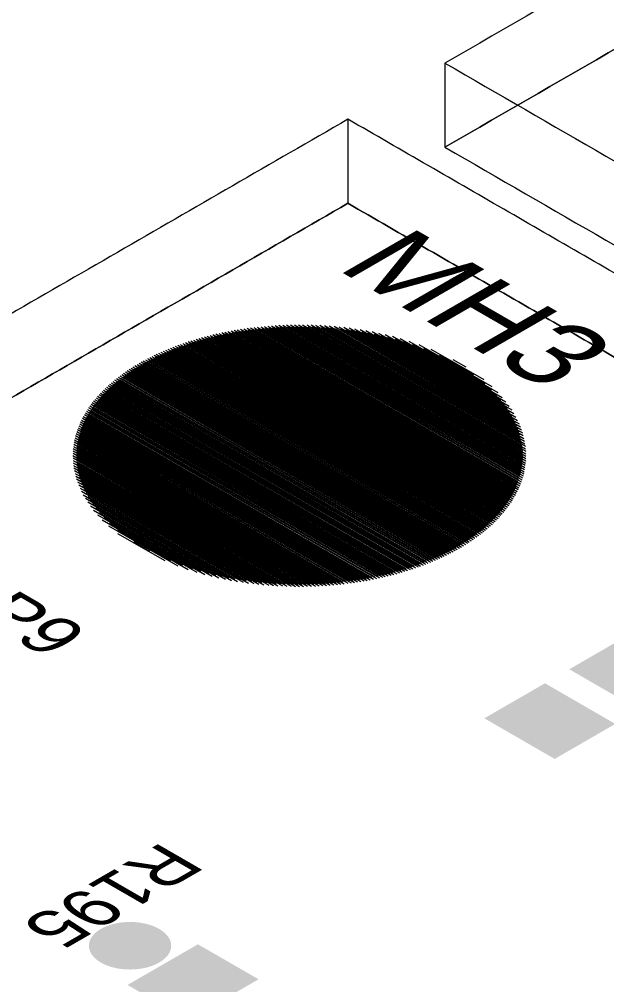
# Model space of a CAD drawing. Header units: millimetres. Extents: x -6 to 177, y -65 to 42.
# Drawn here: x 15.72 to 24.28, y 3.72 to 17.79 of the extents above; entities that cross this region are included whole.
import ezdxf

# ---------------------------------------------------------------- set-up
doc = ezdxf.new("R2010")
doc.units = ezdxf.units.MM
for name, color, linetype, true_color in [('Bottom Layer- Bottom', 7, 'Continuous', 0xffffff), ('Bottom Solder- Bot Mask', 7, 'Continuous', 0xffffff), ('Multi-Layer', 7, 'Continuous', 0xffffff), ('Pad Holes', 7, 'Continuous', 0xffffff), ('Top Layer- Top', 7, 'Continuous', 0xffffff), ('Top Overlay- Top Silk', 7, 'Continuous', 0xffffff), ('Top Paste- Top Paste', 7, 'Continuous', 0xffffff), ('Top Solder- Top Mask', 7, 'Continuous', 0xffffff), ('Via Holes', 7, 'Continuous', 0xffffff)]:
    doc.layers.add(name, color=color, linetype=linetype, true_color=true_color)
doc.styles.add('Arial', font='')
doc.styles.get('Arial').set_extended_font_data('Arial')

# ---------------------------------------------------------------- blocks, each defined once
blk = doc.blocks.new('RES_0805_2012_322')
at = {"layer": 'Top Layer- Top', "linetype": 'Continuous', "lineweight": 18}
for points in [[(17.365, 3.72), (18.32, 4.271), (19.133, 3.802), (18.178, 3.25)], [(18.603, 3.006), (19.557, 3.557), (20.37, 3.087), (19.416, 2.536)]]:
    blk.add_hatch(color=7, dxfattribs=at).paths.add_polyline_path(points, flags=0)
at = {"layer": 'Top Paste- Top Paste', "linetype": 'Continuous', "lineweight": 18}
for points in [[(17.365, 3.72), (18.32, 4.271), (19.133, 3.802), (18.178, 3.25)], [(18.603, 3.006), (19.557, 3.557), (20.37, 3.087), (19.416, 2.536)]]:
    blk.add_hatch(color=7, dxfattribs=at).paths.add_polyline_path(points, flags=0)
at = {"layer": 'Top Solder- Top Mask', "linetype": 'Continuous', "lineweight": 18}
for points in [[(17.294, 3.72), (18.32, 4.312), (19.204, 3.802), (18.178, 3.21)], [(18.532, 3.006), (19.557, 3.597), (20.441, 3.087), (19.416, 2.495)]]:
    blk.add_hatch(color=7, dxfattribs=at).paths.add_polyline_path(points, flags=0)
blk = doc.blocks.new('RES_0805_2012_76')
at = {"layer": 'Top Layer- Top', "linetype": 'Continuous', "lineweight": 18}
for points in [[(24.614, 8.788), (25.569, 8.236), (24.756, 7.767), (23.801, 8.318)], [(23.377, 8.073), (24.332, 7.522), (23.518, 7.052), (22.564, 7.604)]]:
    blk.add_hatch(color=7, dxfattribs=at).paths.add_polyline_path(points, flags=0)
at = {"layer": 'Top Paste- Top Paste', "linetype": 'Continuous', "lineweight": 18}
for points in [[(24.614, 8.788), (25.569, 8.236), (24.756, 7.767), (23.801, 8.318)], [(23.377, 8.073), (24.332, 7.522), (23.518, 7.052), (22.564, 7.604)]]:
    blk.add_hatch(color=7, dxfattribs=at).paths.add_polyline_path(points, flags=0)
at = {"layer": 'Top Solder- Top Mask', "linetype": 'Continuous', "lineweight": 18}
for points in [[(24.614, 8.828), (25.64, 8.236), (24.756, 7.726), (23.731, 8.318)], [(23.377, 8.114), (24.402, 7.522), (23.518, 7.012), (22.493, 7.604)]]:
    blk.add_hatch(color=7, dxfattribs=at).paths.add_polyline_path(points, flags=0)
blk = doc.blocks.new('HATCH69')
at = {"color": 9, "lineweight": 13}
for p, q in [((18.816, 13.219), (22.897, 10.863)), ((18.861, 13.228), (22.911, 10.89)), ((18.908, 13.235), (22.924, 10.916)), ((18.955, 13.243), (22.937, 10.943)), ((19.002, 13.25), (22.95, 10.971)), ((19.05, 13.257), (22.962, 10.999)), ((19.099, 13.263), (22.973, 11.027)), ((19.148, 13.269), (22.983, 11.055)), ((19.198, 13.275), (22.993, 11.084)), ((19.249, 13.28), (23.002, 11.113)), ((19.301, 13.285), (23.011, 11.143)), ((19.353, 13.29), (23.018, 11.173)), ((19.406, 13.294), (23.025, 11.204)), ((19.459, 13.297), (23.031, 11.235)), ((19.514, 13.3), (23.036, 11.266)), ((19.569, 13.303), (23.041, 11.298)), ((19.626, 13.305), (23.044, 11.331)), ((19.683, 13.306), (23.047, 11.364)), ((19.741, 13.307), (23.048, 11.398)), ((19.801, 13.307), (23.049, 11.432)), ((19.861, 13.307), (23.048, 11.467)), ((19.923, 13.306), (23.047, 11.503)), ((19.986, 13.304), (23.044, 11.539)), ((20.05, 13.302), (23.039, 11.576)), ((20.116, 13.298), (23.034, 11.614)), ((20.183, 13.294), (23.026, 11.653)), ((20.252, 13.289), (23.017, 11.692)), ((20.322, 13.283), (23.007, 11.733)), ((20.395, 13.276), (22.994, 11.775)), ((20.469, 13.267), (22.979, 11.818)), ((20.546, 13.257), (22.962, 11.863)), ((20.626, 13.246), (22.942, 11.909)), ((20.709, 13.232), (22.919, 11.956)), ((18.268, 13.086), (22.666, 10.547)), ((18.308, 13.098), (22.687, 10.57)), ((18.347, 13.11), (22.707, 10.593)), ((18.387, 13.121), (22.726, 10.616)), ((18.428, 13.132), (22.746, 10.639)), ((18.469, 13.143), (22.764, 10.663)), ((18.511, 13.154), (22.783, 10.687)), ((18.553, 13.164), (22.801, 10.711)), ((18.595, 13.174), (22.818, 10.736)), ((18.638, 13.184), (22.835, 10.761)), ((18.682, 13.193), (22.851, 10.786)), ((18.726, 13.202), (22.867, 10.811)), ((18.771, 13.211), (22.882, 10.837)), ((20.795, 13.217), (22.892, 12.006)), ((20.886, 13.199), (22.862, 12.059)), ((20.981, 13.179), (22.826, 12.114)), ((21.083, 13.155), (22.785, 12.172)), ((21.192, 13.126), (22.735, 12.235)), ((21.312, 13.092), (22.675, 12.304)), ((17.865, 12.939), (22.411, 10.314)), ((17.899, 12.953), (22.436, 10.334)), ((17.934, 12.968), (22.461, 10.354)), ((17.97, 12.982), (22.485, 10.375)), ((18.006, 12.996), (22.509, 10.396)), ((18.042, 13.009), (22.533, 10.417)), ((18.079, 13.023), (22.556, 10.438)), ((18.116, 13.036), (22.579, 10.459)), ((18.153, 13.049), (22.601, 10.481)), ((18.191, 13.062), (22.623, 10.503)), ((18.229, 13.074), (22.645, 10.525)), ((21.447, 13.048), (22.6, 12.382)), ((21.608, 12.99), (22.499, 12.475)), ((17.571, 12.797), (22.166, 10.145)), ((17.602, 12.814), (22.194, 10.163)), ((17.634, 12.83), (22.223, 10.181)), ((17.666, 12.847), (22.251, 10.199)), ((17.698, 12.862), (22.278, 10.218)), ((17.73, 12.878), (22.306, 10.237)), ((17.763, 12.894), (22.333, 10.256)), ((17.797, 12.909), (22.359, 10.275)), ((17.831, 12.924), (22.385, 10.295)), ((21.833, 12.894), (22.334, 12.605)), ((17.337, 12.656), (21.921, 10.01)), ((17.365, 12.674), (21.953, 10.026)), ((17.393, 12.693), (21.984, 10.042)), ((17.422, 12.711), (22.015, 10.059)), ((17.451, 12.728), (22.046, 10.075)), ((17.481, 12.746), (22.077, 10.092)), ((17.511, 12.763), (22.107, 10.11)), ((17.541, 12.78), (22.136, 10.127)), ((17.153, 12.52), (21.686, 9.903)), ((17.178, 12.54), (21.721, 9.918)), ((17.204, 12.56), (21.755, 9.932)), ((17.23, 12.58), (21.789, 9.947)), ((17.256, 12.599), (21.823, 9.963)), ((17.283, 12.618), (21.856, 9.978)), ((17.31, 12.637), (21.888, 9.994)), ((17.011, 12.395), (21.469, 9.821)), ((17.033, 12.417), (21.506, 9.834)), ((17.057, 12.438), (21.543, 9.848)), ((17.08, 12.459), (21.579, 9.861)), ((17.104, 12.48), (21.615, 9.875)), ((17.128, 12.5), (21.651, 9.889)), ((16.865, 12.238), (21.196, 9.737)), ((16.884, 12.261), (21.236, 9.748)), ((16.904, 12.284), (21.276, 9.76)), ((16.925, 12.307), (21.316, 9.771)), ((16.946, 12.329), (21.355, 9.783)), ((16.967, 12.351), (21.393, 9.796)), ((16.989, 12.373), (21.431, 9.808)), ((16.774, 12.117), (20.987, 9.685)), ((16.791, 12.142), (21.03, 9.694)), ((16.809, 12.166), (21.072, 9.705)), ((16.827, 12.19), (21.114, 9.715)), ((16.846, 12.214), (21.155, 9.726)), ((16.682, 11.963), (20.72, 9.631)), ((16.696, 11.989), (20.766, 9.64)), ((16.711, 12.015), (20.811, 9.648)), ((16.726, 12.041), (20.856, 9.657)), ((16.741, 12.067), (20.9, 9.666)), ((16.757, 12.092), (20.944, 9.675)), ((16.621, 11.825), (20.481, 9.596)), ((16.632, 11.853), (20.53, 9.603)), ((16.644, 11.881), (20.579, 9.609)), ((16.656, 11.909), (20.626, 9.616)), ((16.669, 11.936), (20.674, 9.624)), ((16.577, 11.678), (20.226, 9.571)), ((16.585, 11.708), (20.279, 9.575)), ((16.593, 11.738), (20.331, 9.58)), ((16.602, 11.767), (20.382, 9.585)), ((16.611, 11.796), (20.432, 9.59)), ((16.556, 11.552), (20.008, 9.558)), ((16.56, 11.584), (20.064, 9.561)), ((16.565, 11.616), (20.119, 9.564)), ((16.571, 11.647), (20.173, 9.567)), ((16.549, 11.452), (19.835, 9.555)), ((16.549, 11.417), (19.776, 9.555)), ((16.55, 11.486), (19.894, 9.555)), ((16.553, 11.519), (19.952, 9.557)), ((16.55, 11.382), (19.715, 9.555)), ((16.552, 11.346), (19.653, 9.556)), ((16.556, 11.31), (19.589, 9.558)), ((16.561, 11.273), (19.525, 9.561)), ((16.567, 11.234), (19.458, 9.565)), ((16.575, 11.195), (19.391, 9.569)), ((16.584, 11.155), (19.321, 9.575)), ((16.596, 11.114), (19.25, 9.582)), ((16.609, 11.072), (19.177, 9.589)), ((16.625, 11.028), (19.101, 9.598)), ((16.643, 10.983), (19.023, 9.609)), ((16.664, 10.936), (18.942, 9.621)), ((16.688, 10.888), (18.858, 9.635)), ((16.716, 10.837), (18.771, 9.651)), ((16.748, 10.784), (18.678, 9.67)), ((16.786, 10.728), (18.581, 9.691)), ((16.83, 10.668), (18.477, 9.717)), ((16.883, 10.603), (18.364, 9.747)), ((16.947, 10.531), (18.24, 9.785)), ((17.03, 10.449), (18.097, 9.832)), ((17.146, 10.347), (17.921, 9.899)), ((17.387, 10.173), (17.62, 10.039))]:
    blk.add_line(p, q, dxfattribs=at)
blk = doc.blocks.new('HATCH67')
at = {"color": 7, "lineweight": 13}
for p, q in [((18.668, 13.221), (22.899, 10.778)), ((18.712, 13.23), (22.915, 10.803)), ((18.757, 13.239), (22.93, 10.829)), ((18.802, 13.247), (22.945, 10.855)), ((18.848, 13.255), (22.959, 10.882)), ((18.894, 13.263), (22.972, 10.908)), ((18.941, 13.271), (22.985, 10.936)), ((18.988, 13.278), (22.998, 10.963)), ((19.036, 13.285), (23.01, 10.991)), ((19.085, 13.291), (23.021, 11.019)), ((19.134, 13.297), (23.031, 11.047)), ((19.184, 13.303), (23.041, 11.076)), ((19.235, 13.308), (23.05, 11.105)), ((19.286, 13.313), (23.059, 11.135)), ((19.339, 13.318), (23.067, 11.165)), ((19.391, 13.322), (23.074, 11.196)), ((19.445, 13.325), (23.08, 11.227)), ((19.5, 13.328), (23.085, 11.258)), ((19.555, 13.331), (23.09, 11.29)), ((19.611, 13.333), (23.094, 11.322)), ((19.668, 13.335), (23.096, 11.355)), ((19.726, 13.336), (23.098, 11.389)), ((19.785, 13.336), (23.099, 11.423)), ((19.845, 13.336), (23.099, 11.458)), ((19.907, 13.335), (23.097, 11.493)), ((19.969, 13.334), (23.095, 11.529)), ((20.033, 13.331), (23.091, 11.566)), ((20.098, 13.328), (23.085, 11.604)), ((20.165, 13.324), (23.079, 11.642)), ((20.233, 13.32), (23.07, 11.681)), ((20.303, 13.314), (23.06, 11.722)), ((20.375, 13.307), (23.048, 11.763)), ((20.448, 13.299), (23.034, 11.806)), ((20.524, 13.29), (23.018, 11.85)), ((20.603, 13.279), (23, 11.895)), ((20.684, 13.266), (22.978, 11.942)), ((20.769, 13.252), (22.953, 11.991)), ((20.858, 13.236), (22.925, 12.042)), ((18.138, 13.077), (22.651, 10.472)), ((18.176, 13.09), (22.672, 10.494)), ((18.215, 13.102), (22.694, 10.516)), ((18.254, 13.114), (22.715, 10.539)), ((18.293, 13.126), (22.735, 10.562)), ((18.333, 13.138), (22.755, 10.584)), ((18.373, 13.149), (22.775, 10.608)), ((18.414, 13.16), (22.794, 10.631)), ((18.455, 13.171), (22.813, 10.655)), ((18.497, 13.182), (22.831, 10.679)), ((18.539, 13.192), (22.849, 10.703)), ((18.581, 13.202), (22.866, 10.728)), ((18.624, 13.211), (22.883, 10.753)), ((20.95, 13.216), (22.892, 12.096)), ((21.049, 13.194), (22.853, 12.152)), ((21.154, 13.168), (22.808, 12.213)), ((21.267, 13.137), (22.754, 12.279)), ((21.393, 13.099), (22.688, 12.351)), ((17.781, 12.938), (22.41, 10.266)), ((17.815, 12.953), (22.436, 10.285)), ((17.849, 12.968), (22.461, 10.305)), ((17.884, 12.982), (22.486, 10.325)), ((17.919, 12.997), (22.511, 10.345)), ((17.954, 13.011), (22.535, 10.366)), ((17.99, 13.025), (22.559, 10.387)), ((18.027, 13.038), (22.583, 10.408)), ((18.063, 13.051), (22.606, 10.429)), ((18.101, 13.065), (22.628, 10.45)), ((21.537, 13.05), (22.604, 12.435)), ((21.716, 12.982), (22.485, 12.538)), ((17.523, 12.811), (22.188, 10.117)), ((17.554, 12.827), (22.217, 10.135)), ((17.585, 12.844), (22.246, 10.153)), ((17.617, 12.86), (22.274, 10.171)), ((17.649, 12.876), (22.302, 10.189)), ((17.681, 12.892), (22.33, 10.208)), ((17.714, 12.908), (22.357, 10.227)), ((17.747, 12.923), (22.383, 10.246)), ((22.036, 12.832), (22.225, 12.723)), ((17.29, 12.669), (21.943, 9.982)), ((17.318, 12.687), (21.975, 9.998)), ((17.346, 12.705), (22.006, 10.015)), ((17.374, 12.723), (22.038, 10.031)), ((17.403, 12.741), (22.069, 10.048)), ((17.433, 12.759), (22.099, 10.065)), ((17.462, 12.776), (22.129, 10.082)), ((17.492, 12.794), (22.159, 10.099)), ((17.106, 12.533), (21.707, 9.876)), ((17.132, 12.553), (21.742, 9.891)), ((17.157, 12.573), (21.776, 9.906)), ((17.183, 12.592), (21.81, 9.92)), ((17.209, 12.612), (21.844, 9.936)), ((17.236, 12.631), (21.877, 9.951)), ((17.263, 12.65), (21.91, 9.967)), ((16.943, 12.385), (21.452, 9.782)), ((16.965, 12.407), (21.489, 9.795)), ((16.987, 12.428), (21.527, 9.808)), ((17.01, 12.45), (21.564, 9.821)), ((17.034, 12.471), (21.6, 9.834)), ((17.058, 12.492), (21.636, 9.848)), ((17.082, 12.512), (21.672, 9.862)), ((16.819, 12.249), (21.216, 9.71)), ((16.838, 12.273), (21.257, 9.722)), ((16.858, 12.296), (21.297, 9.733)), ((16.879, 12.318), (21.336, 9.745)), ((16.9, 12.341), (21.375, 9.757)), ((16.921, 12.363), (21.414, 9.769)), ((16.712, 12.104), (20.964, 9.648)), ((16.728, 12.129), (21.008, 9.658)), ((16.745, 12.153), (21.05, 9.668)), ((16.763, 12.178), (21.093, 9.678)), ((16.781, 12.202), (21.134, 9.689)), ((16.8, 12.226), (21.176, 9.699)), ((16.636, 11.975), (20.741, 9.605)), ((16.65, 12.001), (20.786, 9.613)), ((16.665, 12.027), (20.832, 9.621)), ((16.68, 12.053), (20.876, 9.63)), ((16.695, 12.079), (20.921, 9.639)), ((16.575, 11.837), (20.503, 9.57)), ((16.586, 11.865), (20.551, 9.576)), ((16.598, 11.893), (20.6, 9.583)), ((16.61, 11.921), (20.647, 9.59)), ((16.623, 11.948), (20.694, 9.597)), ((16.53, 11.69), (20.248, 9.543)), ((16.537, 11.721), (20.301, 9.548)), ((16.546, 11.75), (20.352, 9.553)), ((16.555, 11.78), (20.403, 9.558)), ((16.564, 11.809), (20.453, 9.563)), ((16.504, 11.533), (19.975, 9.528)), ((16.507, 11.565), (20.031, 9.53)), ((16.512, 11.597), (20.087, 9.533)), ((16.517, 11.629), (20.142, 9.536)), ((16.523, 11.66), (20.195, 9.539)), ((16.499, 11.432), (19.8, 9.526)), ((16.5, 11.466), (19.86, 9.526)), ((16.5, 11.397), (19.74, 9.526)), ((16.501, 11.5), (19.918, 9.527)), ((16.501, 11.361), (19.678, 9.527)), ((16.504, 11.325), (19.616, 9.529)), ((16.508, 11.288), (19.551, 9.531)), ((16.514, 11.25), (19.486, 9.534)), ((16.521, 11.212), (19.419, 9.538)), ((16.53, 11.172), (19.351, 9.543)), ((16.54, 11.131), (19.28, 9.549)), ((16.552, 11.09), (19.208, 9.556)), ((16.567, 11.047), (19.134, 9.565)), ((16.583, 11.003), (19.057, 9.574)), ((16.603, 10.957), (18.978, 9.586)), ((16.625, 10.91), (18.896, 9.598)), ((16.65, 10.86), (18.811, 9.613)), ((16.68, 10.809), (18.721, 9.63)), ((16.714, 10.755), (18.627, 9.65)), ((16.754, 10.697), (18.528, 9.673)), ((16.8, 10.636), (18.421, 9.7)), ((16.856, 10.569), (18.306, 9.732)), ((16.925, 10.494), (18.177, 9.772)), ((17.015, 10.408), (18.027, 9.824)), ((17.147, 10.297), (17.836, 9.9))]:
    blk.add_line(p, q, dxfattribs=at)
blk = doc.blocks.new('HATCH65')
at = {"color": 7, "lineweight": 13}
for p, q in [((18.816, 13.219), (22.897, 10.863)), ((18.861, 13.228), (22.911, 10.89)), ((18.908, 13.235), (22.924, 10.916)), ((18.955, 13.243), (22.937, 10.943)), ((19.002, 13.25), (22.95, 10.971)), ((19.05, 13.257), (22.962, 10.999)), ((19.099, 13.263), (22.973, 11.027)), ((19.148, 13.269), (22.983, 11.055)), ((19.198, 13.275), (22.993, 11.084)), ((19.249, 13.28), (23.002, 11.113)), ((19.301, 13.285), (23.011, 11.143)), ((19.353, 13.29), (23.018, 11.173)), ((19.406, 13.294), (23.025, 11.204)), ((19.459, 13.297), (23.031, 11.235)), ((19.514, 13.3), (23.036, 11.266)), ((19.569, 13.303), (23.041, 11.298)), ((19.626, 13.305), (23.044, 11.331)), ((19.683, 13.306), (23.047, 11.364)), ((19.741, 13.307), (23.048, 11.398)), ((19.801, 13.307), (23.049, 11.432)), ((19.861, 13.307), (23.048, 11.467)), ((19.923, 13.306), (23.047, 11.503)), ((19.986, 13.304), (23.044, 11.539)), ((20.05, 13.302), (23.039, 11.576)), ((20.116, 13.298), (23.034, 11.614)), ((20.183, 13.294), (23.026, 11.653)), ((20.252, 13.289), (23.017, 11.692)), ((20.322, 13.283), (23.007, 11.733)), ((20.395, 13.276), (22.994, 11.775)), ((20.469, 13.267), (22.979, 11.818)), ((20.546, 13.257), (22.962, 11.863)), ((20.626, 13.246), (22.942, 11.909)), ((20.709, 13.232), (22.919, 11.956)), ((18.268, 13.086), (22.666, 10.547)), ((18.308, 13.098), (22.687, 10.57)), ((18.347, 13.11), (22.707, 10.593)), ((18.387, 13.121), (22.726, 10.616)), ((18.428, 13.132), (22.746, 10.639)), ((18.469, 13.143), (22.764, 10.663)), ((18.511, 13.154), (22.783, 10.687)), ((18.553, 13.164), (22.801, 10.711)), ((18.595, 13.174), (22.818, 10.736)), ((18.638, 13.184), (22.835, 10.761)), ((18.682, 13.193), (22.851, 10.786)), ((18.726, 13.202), (22.867, 10.811)), ((18.771, 13.211), (22.882, 10.837)), ((20.795, 13.217), (22.892, 12.006)), ((20.886, 13.199), (22.862, 12.059)), ((20.981, 13.179), (22.826, 12.114)), ((21.083, 13.155), (22.785, 12.172)), ((21.192, 13.126), (22.735, 12.235)), ((21.312, 13.092), (22.675, 12.304)), ((17.865, 12.939), (22.411, 10.314)), ((17.899, 12.953), (22.436, 10.334)), ((17.934, 12.968), (22.461, 10.354)), ((17.97, 12.982), (22.485, 10.375)), ((18.006, 12.996), (22.509, 10.396)), ((18.042, 13.009), (22.533, 10.417)), ((18.079, 13.023), (22.556, 10.438)), ((18.116, 13.036), (22.579, 10.459)), ((18.153, 13.049), (22.601, 10.481)), ((18.191, 13.062), (22.623, 10.503)), ((18.229, 13.074), (22.645, 10.525)), ((21.447, 13.048), (22.6, 12.382)), ((21.608, 12.99), (22.499, 12.475)), ((17.571, 12.797), (22.166, 10.145)), ((17.602, 12.814), (22.194, 10.163)), ((17.634, 12.83), (22.223, 10.181)), ((17.666, 12.847), (22.251, 10.199)), ((17.698, 12.862), (22.278, 10.218)), ((17.73, 12.878), (22.306, 10.237)), ((17.763, 12.894), (22.333, 10.256)), ((17.797, 12.909), (22.359, 10.275)), ((17.831, 12.924), (22.385, 10.295)), ((21.833, 12.894), (22.334, 12.605)), ((17.337, 12.656), (21.921, 10.01)), ((17.365, 12.674), (21.953, 10.026)), ((17.393, 12.693), (21.984, 10.042)), ((17.422, 12.711), (22.015, 10.059)), ((17.451, 12.728), (22.046, 10.075)), ((17.481, 12.746), (22.077, 10.092)), ((17.511, 12.763), (22.107, 10.11)), ((17.541, 12.78), (22.136, 10.127)), ((17.153, 12.52), (21.686, 9.903)), ((17.178, 12.54), (21.721, 9.918)), ((17.204, 12.56), (21.755, 9.932)), ((17.23, 12.58), (21.789, 9.947)), ((17.256, 12.599), (21.823, 9.963)), ((17.283, 12.618), (21.856, 9.978)), ((17.31, 12.637), (21.888, 9.994)), ((17.011, 12.395), (21.469, 9.821)), ((17.033, 12.417), (21.506, 9.834)), ((17.057, 12.438), (21.543, 9.848)), ((17.08, 12.459), (21.579, 9.861)), ((17.104, 12.48), (21.615, 9.875)), ((17.128, 12.5), (21.651, 9.889)), ((16.865, 12.238), (21.196, 9.737)), ((16.884, 12.261), (21.236, 9.748)), ((16.904, 12.284), (21.276, 9.76)), ((16.925, 12.307), (21.316, 9.771)), ((16.946, 12.329), (21.355, 9.783)), ((16.967, 12.351), (21.393, 9.796)), ((16.989, 12.373), (21.431, 9.808)), ((16.774, 12.117), (20.987, 9.685)), ((16.791, 12.142), (21.03, 9.694)), ((16.809, 12.166), (21.072, 9.705)), ((16.827, 12.19), (21.114, 9.715)), ((16.846, 12.214), (21.155, 9.726)), ((16.682, 11.963), (20.72, 9.631)), ((16.696, 11.989), (20.766, 9.64)), ((16.711, 12.015), (20.811, 9.648)), ((16.726, 12.041), (20.856, 9.657)), ((16.741, 12.067), (20.9, 9.666)), ((16.757, 12.092), (20.944, 9.675)), ((16.621, 11.825), (20.481, 9.596)), ((16.632, 11.853), (20.53, 9.603)), ((16.644, 11.881), (20.579, 9.609)), ((16.656, 11.909), (20.626, 9.616)), ((16.669, 11.936), (20.674, 9.624)), ((16.577, 11.678), (20.226, 9.571)), ((16.585, 11.708), (20.279, 9.575)), ((16.593, 11.738), (20.331, 9.58)), ((16.602, 11.767), (20.382, 9.585)), ((16.611, 11.796), (20.432, 9.59)), ((16.556, 11.552), (20.008, 9.558)), ((16.56, 11.584), (20.064, 9.561)), ((16.565, 11.616), (20.119, 9.564)), ((16.571, 11.647), (20.173, 9.567)), ((16.549, 11.452), (19.835, 9.555)), ((16.549, 11.417), (19.776, 9.555)), ((16.55, 11.486), (19.894, 9.555)), ((16.553, 11.519), (19.952, 9.557)), ((16.55, 11.382), (19.715, 9.555)), ((16.552, 11.346), (19.653, 9.556)), ((16.556, 11.31), (19.589, 9.558)), ((16.561, 11.273), (19.525, 9.561)), ((16.567, 11.234), (19.458, 9.565)), ((16.575, 11.195), (19.391, 9.569)), ((16.584, 11.155), (19.321, 9.575)), ((16.596, 11.114), (19.25, 9.582)), ((16.609, 11.072), (19.177, 9.589)), ((16.625, 11.028), (19.101, 9.598)), ((16.643, 10.983), (19.023, 9.609)), ((16.664, 10.936), (18.942, 9.621)), ((16.688, 10.888), (18.858, 9.635)), ((16.716, 10.837), (18.771, 9.651)), ((16.748, 10.784), (18.678, 9.67)), ((16.786, 10.728), (18.581, 9.691)), ((16.83, 10.668), (18.477, 9.717)), ((16.883, 10.603), (18.364, 9.747)), ((16.947, 10.531), (18.24, 9.785)), ((17.03, 10.449), (18.097, 9.832)), ((17.146, 10.347), (17.921, 9.899)), ((17.387, 10.173), (17.62, 10.039))]:
    blk.add_line(p, q, dxfattribs=at)
blk = doc.blocks.new('HATCH63')
at = {"color": 7, "lineweight": 13}
for p, q in [((18.816, 13.219), (22.897, 10.863)), ((18.861, 13.228), (22.911, 10.89)), ((18.908, 13.235), (22.924, 10.916)), ((18.955, 13.243), (22.937, 10.943)), ((19.002, 13.25), (22.95, 10.971)), ((19.05, 13.257), (22.962, 10.999)), ((19.099, 13.263), (22.973, 11.027)), ((19.148, 13.269), (22.983, 11.055)), ((19.198, 13.275), (22.993, 11.084)), ((19.249, 13.28), (23.002, 11.113)), ((19.301, 13.285), (23.011, 11.143)), ((19.353, 13.29), (23.018, 11.173)), ((19.406, 13.294), (23.025, 11.204)), ((19.459, 13.297), (23.031, 11.235)), ((19.514, 13.3), (23.036, 11.266)), ((19.569, 13.303), (23.041, 11.298)), ((19.626, 13.305), (23.044, 11.331)), ((19.683, 13.306), (23.047, 11.364)), ((19.741, 13.307), (23.048, 11.398)), ((19.801, 13.307), (23.049, 11.432)), ((19.861, 13.307), (23.048, 11.467)), ((19.923, 13.306), (23.047, 11.503)), ((19.986, 13.304), (23.044, 11.539)), ((20.05, 13.302), (23.039, 11.576)), ((20.116, 13.298), (23.034, 11.614)), ((20.183, 13.294), (23.026, 11.653)), ((20.252, 13.289), (23.017, 11.692)), ((20.322, 13.283), (23.007, 11.733)), ((20.395, 13.276), (22.994, 11.775)), ((20.469, 13.267), (22.979, 11.818)), ((20.546, 13.257), (22.962, 11.863)), ((20.626, 13.246), (22.942, 11.909)), ((20.709, 13.232), (22.919, 11.956)), ((18.268, 13.086), (22.666, 10.547)), ((18.308, 13.098), (22.687, 10.57)), ((18.347, 13.11), (22.707, 10.593)), ((18.387, 13.121), (22.726, 10.616)), ((18.428, 13.132), (22.746, 10.639)), ((18.469, 13.143), (22.764, 10.663)), ((18.511, 13.154), (22.783, 10.687)), ((18.553, 13.164), (22.801, 10.711)), ((18.595, 13.174), (22.818, 10.736)), ((18.638, 13.184), (22.835, 10.761)), ((18.682, 13.193), (22.851, 10.786)), ((18.726, 13.202), (22.867, 10.811)), ((18.771, 13.211), (22.882, 10.837)), ((20.795, 13.217), (22.892, 12.006)), ((20.886, 13.199), (22.862, 12.059)), ((20.981, 13.179), (22.826, 12.114)), ((21.083, 13.155), (22.785, 12.172)), ((21.192, 13.126), (22.735, 12.235)), ((21.312, 13.092), (22.675, 12.304)), ((17.865, 12.939), (22.411, 10.314)), ((17.899, 12.953), (22.436, 10.334)), ((17.934, 12.968), (22.461, 10.354)), ((17.97, 12.982), (22.485, 10.375)), ((18.006, 12.996), (22.509, 10.396)), ((18.042, 13.009), (22.533, 10.417)), ((18.079, 13.023), (22.556, 10.438)), ((18.116, 13.036), (22.579, 10.459)), ((18.153, 13.049), (22.601, 10.481)), ((18.191, 13.062), (22.623, 10.503)), ((18.229, 13.074), (22.645, 10.525)), ((21.447, 13.048), (22.6, 12.382)), ((21.608, 12.99), (22.499, 12.475)), ((17.571, 12.797), (22.166, 10.145)), ((17.602, 12.814), (22.194, 10.163)), ((17.634, 12.83), (22.223, 10.181)), ((17.666, 12.847), (22.251, 10.199)), ((17.698, 12.862), (22.278, 10.218)), ((17.73, 12.878), (22.306, 10.237)), ((17.763, 12.894), (22.333, 10.256)), ((17.797, 12.909), (22.359, 10.275)), ((17.831, 12.924), (22.385, 10.295)), ((21.833, 12.894), (22.334, 12.605)), ((17.337, 12.656), (21.921, 10.01)), ((17.365, 12.674), (21.953, 10.026)), ((17.393, 12.693), (21.984, 10.042)), ((17.422, 12.711), (22.015, 10.059)), ((17.451, 12.728), (22.046, 10.075)), ((17.481, 12.746), (22.077, 10.092)), ((17.511, 12.763), (22.107, 10.11)), ((17.541, 12.78), (22.136, 10.127)), ((17.153, 12.52), (21.686, 9.903)), ((17.178, 12.54), (21.721, 9.918)), ((17.204, 12.56), (21.755, 9.932)), ((17.23, 12.58), (21.789, 9.947)), ((17.256, 12.599), (21.823, 9.963)), ((17.283, 12.618), (21.856, 9.978)), ((17.31, 12.637), (21.888, 9.994)), ((17.011, 12.395), (21.469, 9.821)), ((17.033, 12.417), (21.506, 9.834)), ((17.057, 12.438), (21.543, 9.848)), ((17.08, 12.459), (21.579, 9.861)), ((17.104, 12.48), (21.615, 9.875)), ((17.128, 12.5), (21.651, 9.889)), ((16.865, 12.238), (21.196, 9.737)), ((16.884, 12.261), (21.236, 9.748)), ((16.904, 12.284), (21.276, 9.76)), ((16.925, 12.307), (21.316, 9.771)), ((16.946, 12.329), (21.355, 9.783)), ((16.967, 12.351), (21.393, 9.796)), ((16.989, 12.373), (21.431, 9.808)), ((16.774, 12.117), (20.987, 9.685)), ((16.791, 12.142), (21.03, 9.694)), ((16.809, 12.166), (21.072, 9.705)), ((16.827, 12.19), (21.114, 9.715)), ((16.846, 12.214), (21.155, 9.726)), ((16.682, 11.963), (20.72, 9.631)), ((16.696, 11.989), (20.766, 9.64)), ((16.711, 12.015), (20.811, 9.648)), ((16.726, 12.041), (20.856, 9.657)), ((16.741, 12.067), (20.9, 9.666)), ((16.757, 12.092), (20.944, 9.675)), ((16.621, 11.825), (20.481, 9.596)), ((16.632, 11.853), (20.53, 9.603)), ((16.644, 11.881), (20.579, 9.609)), ((16.656, 11.909), (20.626, 9.616)), ((16.669, 11.936), (20.674, 9.624)), ((16.577, 11.678), (20.226, 9.571)), ((16.585, 11.708), (20.279, 9.575)), ((16.593, 11.738), (20.331, 9.58)), ((16.602, 11.767), (20.382, 9.585)), ((16.611, 11.796), (20.432, 9.59)), ((16.556, 11.552), (20.008, 9.558)), ((16.56, 11.584), (20.064, 9.561)), ((16.565, 11.616), (20.119, 9.564)), ((16.571, 11.647), (20.173, 9.567)), ((16.549, 11.452), (19.835, 9.555)), ((16.549, 11.417), (19.776, 9.555)), ((16.55, 11.486), (19.894, 9.555)), ((16.553, 11.519), (19.952, 9.557)), ((16.55, 11.382), (19.715, 9.555)), ((16.552, 11.346), (19.653, 9.556)), ((16.556, 11.31), (19.589, 9.558)), ((16.561, 11.273), (19.525, 9.561)), ((16.567, 11.234), (19.458, 9.565)), ((16.575, 11.195), (19.391, 9.569)), ((16.584, 11.155), (19.321, 9.575)), ((16.596, 11.114), (19.25, 9.582)), ((16.609, 11.072), (19.177, 9.589)), ((16.625, 11.028), (19.101, 9.598)), ((16.643, 10.983), (19.023, 9.609)), ((16.664, 10.936), (18.942, 9.621)), ((16.688, 10.888), (18.858, 9.635)), ((16.716, 10.837), (18.771, 9.651)), ((16.748, 10.784), (18.678, 9.67)), ((16.786, 10.728), (18.581, 9.691)), ((16.83, 10.668), (18.477, 9.717)), ((16.883, 10.603), (18.364, 9.747)), ((16.947, 10.531), (18.24, 9.785)), ((17.03, 10.449), (18.097, 9.832)), ((17.146, 10.347), (17.921, 9.899)), ((17.387, 10.173), (17.62, 10.039))]:
    blk.add_line(p, q, dxfattribs=at)
blk = doc.blocks.new('HATCH61')
at = {"color": 7, "lineweight": 13}
for p, q in [((18.668, 13.221), (22.899, 10.778)), ((18.712, 13.23), (22.915, 10.803)), ((18.757, 13.239), (22.93, 10.829)), ((18.802, 13.247), (22.945, 10.855)), ((18.848, 13.255), (22.959, 10.882)), ((18.894, 13.263), (22.972, 10.908)), ((18.941, 13.271), (22.985, 10.936)), ((18.988, 13.278), (22.998, 10.963)), ((19.036, 13.285), (23.01, 10.991)), ((19.085, 13.291), (23.021, 11.019)), ((19.134, 13.297), (23.031, 11.047)), ((19.184, 13.303), (23.041, 11.076)), ((19.235, 13.308), (23.05, 11.105)), ((19.286, 13.313), (23.059, 11.135)), ((19.339, 13.318), (23.067, 11.165)), ((19.391, 13.322), (23.074, 11.196)), ((19.445, 13.325), (23.08, 11.227)), ((19.5, 13.328), (23.085, 11.258)), ((19.555, 13.331), (23.09, 11.29)), ((19.611, 13.333), (23.094, 11.322)), ((19.668, 13.335), (23.096, 11.355)), ((19.726, 13.336), (23.098, 11.389)), ((19.785, 13.336), (23.099, 11.423)), ((19.845, 13.336), (23.099, 11.458)), ((19.907, 13.335), (23.097, 11.493)), ((19.969, 13.334), (23.095, 11.529)), ((20.033, 13.331), (23.091, 11.566)), ((20.098, 13.328), (23.085, 11.604)), ((20.165, 13.324), (23.079, 11.642)), ((20.233, 13.32), (23.07, 11.681)), ((20.303, 13.314), (23.06, 11.722)), ((20.375, 13.307), (23.048, 11.763)), ((20.448, 13.299), (23.034, 11.806)), ((20.524, 13.29), (23.018, 11.85)), ((20.603, 13.279), (23, 11.895)), ((20.684, 13.266), (22.978, 11.942)), ((20.769, 13.252), (22.953, 11.991)), ((20.858, 13.236), (22.925, 12.042)), ((18.138, 13.077), (22.651, 10.472)), ((18.176, 13.09), (22.672, 10.494)), ((18.215, 13.102), (22.694, 10.516)), ((18.254, 13.114), (22.715, 10.539)), ((18.293, 13.126), (22.735, 10.562)), ((18.333, 13.138), (22.755, 10.584)), ((18.373, 13.149), (22.775, 10.608)), ((18.414, 13.16), (22.794, 10.631)), ((18.455, 13.171), (22.813, 10.655)), ((18.497, 13.182), (22.831, 10.679)), ((18.539, 13.192), (22.849, 10.703)), ((18.581, 13.202), (22.866, 10.728)), ((18.624, 13.211), (22.883, 10.753)), ((20.95, 13.216), (22.892, 12.096)), ((21.049, 13.194), (22.853, 12.152)), ((21.154, 13.168), (22.808, 12.213)), ((21.267, 13.137), (22.754, 12.279)), ((21.393, 13.099), (22.688, 12.351)), ((17.781, 12.938), (22.41, 10.266)), ((17.815, 12.953), (22.436, 10.285)), ((17.849, 12.968), (22.461, 10.305)), ((17.884, 12.982), (22.486, 10.325)), ((17.919, 12.997), (22.511, 10.345)), ((17.954, 13.011), (22.535, 10.366)), ((17.99, 13.025), (22.559, 10.387)), ((18.027, 13.038), (22.583, 10.408)), ((18.063, 13.051), (22.606, 10.429)), ((18.101, 13.065), (22.628, 10.45)), ((21.537, 13.05), (22.604, 12.435)), ((21.716, 12.982), (22.485, 12.538)), ((17.523, 12.811), (22.188, 10.117)), ((17.554, 12.827), (22.217, 10.135)), ((17.585, 12.844), (22.246, 10.153)), ((17.617, 12.86), (22.274, 10.171)), ((17.649, 12.876), (22.302, 10.189)), ((17.681, 12.892), (22.33, 10.208)), ((17.714, 12.908), (22.357, 10.227)), ((17.747, 12.923), (22.383, 10.246)), ((22.036, 12.832), (22.225, 12.723)), ((17.29, 12.669), (21.943, 9.982)), ((17.318, 12.687), (21.975, 9.998)), ((17.346, 12.705), (22.006, 10.015)), ((17.374, 12.723), (22.038, 10.031)), ((17.403, 12.741), (22.069, 10.048)), ((17.433, 12.759), (22.099, 10.065)), ((17.462, 12.776), (22.129, 10.082)), ((17.492, 12.794), (22.159, 10.099)), ((17.106, 12.533), (21.707, 9.876)), ((17.132, 12.553), (21.742, 9.891)), ((17.157, 12.573), (21.776, 9.906)), ((17.183, 12.592), (21.81, 9.92)), ((17.209, 12.612), (21.844, 9.936)), ((17.236, 12.631), (21.877, 9.951)), ((17.263, 12.65), (21.91, 9.967)), ((16.943, 12.385), (21.452, 9.782)), ((16.965, 12.407), (21.489, 9.795)), ((16.987, 12.428), (21.527, 9.808)), ((17.01, 12.45), (21.564, 9.821)), ((17.034, 12.471), (21.6, 9.834)), ((17.058, 12.492), (21.636, 9.848)), ((17.082, 12.512), (21.672, 9.862)), ((16.819, 12.249), (21.216, 9.71)), ((16.838, 12.273), (21.257, 9.722)), ((16.858, 12.296), (21.297, 9.733)), ((16.879, 12.318), (21.336, 9.745)), ((16.9, 12.341), (21.375, 9.757)), ((16.921, 12.363), (21.414, 9.769)), ((16.712, 12.104), (20.964, 9.648)), ((16.728, 12.129), (21.008, 9.658)), ((16.745, 12.153), (21.05, 9.668)), ((16.763, 12.178), (21.093, 9.678)), ((16.781, 12.202), (21.134, 9.689)), ((16.8, 12.226), (21.176, 9.699)), ((16.636, 11.975), (20.741, 9.605)), ((16.65, 12.001), (20.786, 9.613)), ((16.665, 12.027), (20.832, 9.621)), ((16.68, 12.053), (20.876, 9.63)), ((16.695, 12.079), (20.921, 9.639)), ((16.575, 11.837), (20.503, 9.57)), ((16.586, 11.865), (20.551, 9.576)), ((16.598, 11.893), (20.6, 9.583)), ((16.61, 11.921), (20.647, 9.59)), ((16.623, 11.948), (20.694, 9.597)), ((16.53, 11.69), (20.248, 9.543)), ((16.537, 11.721), (20.301, 9.548)), ((16.546, 11.75), (20.352, 9.553)), ((16.555, 11.78), (20.403, 9.558)), ((16.564, 11.809), (20.453, 9.563)), ((16.504, 11.533), (19.975, 9.528)), ((16.507, 11.565), (20.031, 9.53)), ((16.512, 11.597), (20.087, 9.533)), ((16.517, 11.629), (20.142, 9.536)), ((16.523, 11.66), (20.195, 9.539)), ((16.499, 11.432), (19.8, 9.526)), ((16.5, 11.466), (19.86, 9.526)), ((16.5, 11.397), (19.74, 9.526)), ((16.501, 11.5), (19.918, 9.527)), ((16.501, 11.361), (19.678, 9.527)), ((16.504, 11.325), (19.616, 9.529)), ((16.508, 11.288), (19.551, 9.531)), ((16.514, 11.25), (19.486, 9.534)), ((16.521, 11.212), (19.419, 9.538)), ((16.53, 11.172), (19.351, 9.543)), ((16.54, 11.131), (19.28, 9.549)), ((16.552, 11.09), (19.208, 9.556)), ((16.567, 11.047), (19.134, 9.565)), ((16.583, 11.003), (19.057, 9.574)), ((16.603, 10.957), (18.978, 9.586)), ((16.625, 10.91), (18.896, 9.598)), ((16.65, 10.86), (18.811, 9.613)), ((16.68, 10.809), (18.721, 9.63)), ((16.714, 10.755), (18.627, 9.65)), ((16.754, 10.697), (18.528, 9.673)), ((16.8, 10.636), (18.421, 9.7)), ((16.856, 10.569), (18.306, 9.732)), ((16.925, 10.494), (18.177, 9.772)), ((17.015, 10.408), (18.027, 9.824)), ((17.147, 10.297), (17.836, 9.9))]:
    blk.add_line(p, q, dxfattribs=at)
blk = doc.blocks.new('M_______H___01_10')
at = {"layer": 'Pad Holes', "linetype": 'Continuous', "lineweight": 18}
h = blk.add_hatch(color=7, dxfattribs=at)
edge = h.paths.add_edge_path(flags=0)
edge.add_ellipse((19.799, 11.431), major_axis=(-1.6, 0), ratio=0.57735, start_angle=0, end_angle=360)
at = {"layer": 'Bottom Layer- Bottom', "color": 7, "linetype": 'Continuous', "lineweight": 18}
blk.add_blockref('HATCH63', (0, 0), dxfattribs=at)
at = {"layer": 'Bottom Solder- Bot Mask', "color": 7, "linetype": 'Continuous', "lineweight": 18}
blk.add_blockref('HATCH61', (0, 0), dxfattribs=at)
at = {"layer": 'Multi-Layer', "color": 9, "linetype": 'Continuous', "lineweight": 18}
blk.add_blockref('HATCH69', (0, 0), dxfattribs=at)
at = {"layer": 'Top Layer- Top', "color": 7, "linetype": 'Continuous', "lineweight": 18}
blk.add_blockref('HATCH65', (0, 0), dxfattribs=at)
at = {"layer": 'Top Solder- Top Mask', "color": 7, "linetype": 'Continuous', "lineweight": 18}
blk.add_blockref('HATCH67', (0, 0), dxfattribs=at)

msp = doc.modelspace()

# ---------------------------------------------------------------- hatches: boundary and pattern name
at = {"layer": 'Bottom Layer- Bottom', "linetype": 'Continuous', "lineweight": 18}
h = msp.add_hatch(color=7, dxfattribs=at)
edge = h.paths.add_edge_path(flags=0)
edge.add_ellipse((17.331, 4.291), major_axis=(-0.55, 0), ratio=0.57735, start_angle=0, end_angle=360)
at = {"layer": 'Bottom Solder- Bot Mask', "linetype": 'Continuous', "lineweight": 18}
h = msp.add_hatch(color=7, dxfattribs=at)
edge = h.paths.add_edge_path(flags=0)
edge.add_ellipse((17.331, 4.291), major_axis=(-0.6, 0), ratio=0.57735, start_angle=0, end_angle=360)
at = {"layer": 'Top Layer- Top', "linetype": 'Continuous', "lineweight": 18}
h = msp.add_hatch(color=7, dxfattribs=at)
edge = h.paths.add_edge_path(flags=0)
edge.add_ellipse((17.331, 4.291), major_axis=(-0.55, 0), ratio=0.57735, start_angle=0, end_angle=360)
at = {"layer": 'Top Solder- Top Mask', "linetype": 'Continuous', "lineweight": 18}
h = msp.add_hatch(color=7, dxfattribs=at)
edge = h.paths.add_edge_path(flags=0)
edge.add_ellipse((17.331, 4.291), major_axis=(-0.6, 0), ratio=0.57735, start_angle=0, end_angle=360)
at = {"layer": 'Via Holes', "linetype": 'Continuous', "lineweight": 18}
h = msp.add_hatch(color=7, dxfattribs=at)
edge = h.paths.add_edge_path(flags=0)
edge.add_ellipse((17.331, 4.291), major_axis=(-0.3, 0), ratio=0.57735, start_angle=0, end_angle=360)

# ---------------------------------------------------------------- linework, layer by layer
at = {"color": 252, "linetype": 'Continuous', "lineweight": 13}
for p, q in [((21.92, 17.146), (21.92, 15.922)), ((20.506, 16.33), (20.506, 15.105))]:
    msp.add_line(p, q, dxfattribs=at)
for points, degree in [([(65.407, 42.254), (21.92, 17.146)], 1), ([(65.407, 41.029), (21.92, 15.922)], 1), ([(21.92, 17.146), (23.482, 16.245), (26.605, 14.442), (31.289, 11.737), (35.974, 9.032), (39.097, 7.229), (40.659, 6.328)], 3), ([(20.506, 16.33), (-6.364, 0.816)], 1), ([(39.244, 5.511), (20.506, 16.33)], 1), ([(21.92, 15.922), (23.482, 15.02), (26.605, 13.217), (31.289, 10.512), (35.974, 7.808), (39.097, 6.005), (40.659, 5.103)], 3), ([(20.506, 15.105), (-6.364, -0.408)], 1), ([(39.244, 4.287), (20.506, 15.105)], 1)]:
    msp.add_open_spline(points, degree=degree, dxfattribs=at)
at = {"color": 163, "linetype": 'Continuous', "lineweight": 18}
for points, degree in [([(21.92, 15.922), (65.407, 41.029)], 1), ([(21.92, 15.922), (23.482, 15.02), (26.605, 13.217), (31.289, 10.512), (35.974, 7.808), (39.097, 6.005), (40.659, 5.103)], 3), ([(-6.364, -0.408), (20.506, 15.105)], 1), ([(20.506, 15.105), (39.244, 4.287)], 1)]:
    msp.add_open_spline(points, degree=degree, dxfattribs=at)

# ---------------------------------------------------------------- block references
for name in ['M_______H___01_10', 'RES_0805_2012_76', 'RES_0805_2012_322']:
    msp.add_blockref(name, (0, 0), dxfattribs=at)

# ---------------------------------------------------------------- texts
at = {"layer": 'Top Overlay- Top Silk', "color": 2, "linetype": 'Continuous', "lineweight": 13, "extrusion": (0, 0.816497, 0.57735), "attachment_point": 7, "line_spacing_factor": 1.047437, "style": 'Arial'}
for s, insert, char_height, text_direction in [('\\fArial|b0|i0;\\W0.9756;MH3', (20.297, 14.15, 0.268), 1.524, (0.707107, -0.408248, 0.57735)), ('\\fArial|b0|i0;\\W1.0120;XP9', (14.389, 9.468, 0.16), 0.912, (0.707107, -0.408248, 0.57735)), ('\\fArial|b0|i0;\\W0.9785;R195', (17.799, 5.817, -0.152), 0.912, (-0.707107, -0.408248, 0.57735))]:
    msp.add_mtext(s, dxfattribs=dict(at, insert=insert, char_height=char_height, text_direction=text_direction))

doc.saveas('drawing.dxf')
